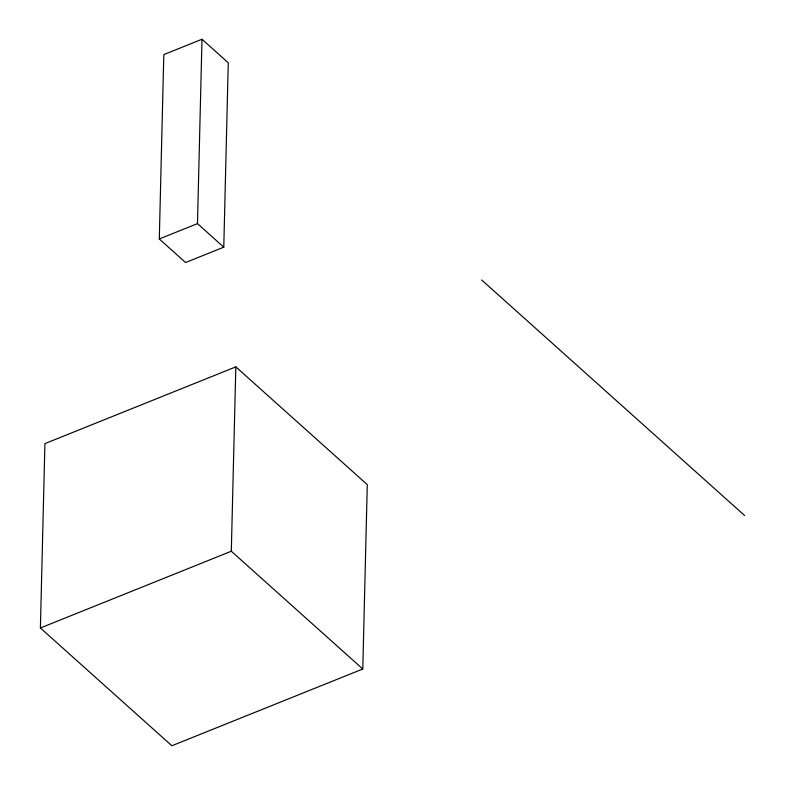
<?xml version="1.0" encoding="UTF-8"?>
<svg xmlns="http://www.w3.org/2000/svg" width="785" height="785" viewBox="0 0 785 785"><rect width="100%" height="100%" fill="white"/><g stroke="black" fill="none" stroke-linecap="round" stroke-linejoin="round"><path stroke-width="1.18" d="M40.398 627.98L44.912 443.613L235.824 366.87L367.282 484.639L362.778 669.006L171.866 745.75L40.398 627.98L231.31 551.237L362.778 669.006M159.296 238.964L163.81 54.597L201.99 39.25L228.278 62.8L223.774 247.167L185.594 262.524L159.296 238.964L197.486 223.617L223.774 247.167M197.486 223.617L201.99 39.25M231.31 551.237L235.824 366.87M481.676 279.99L744.602 515.519"/></g></svg>
